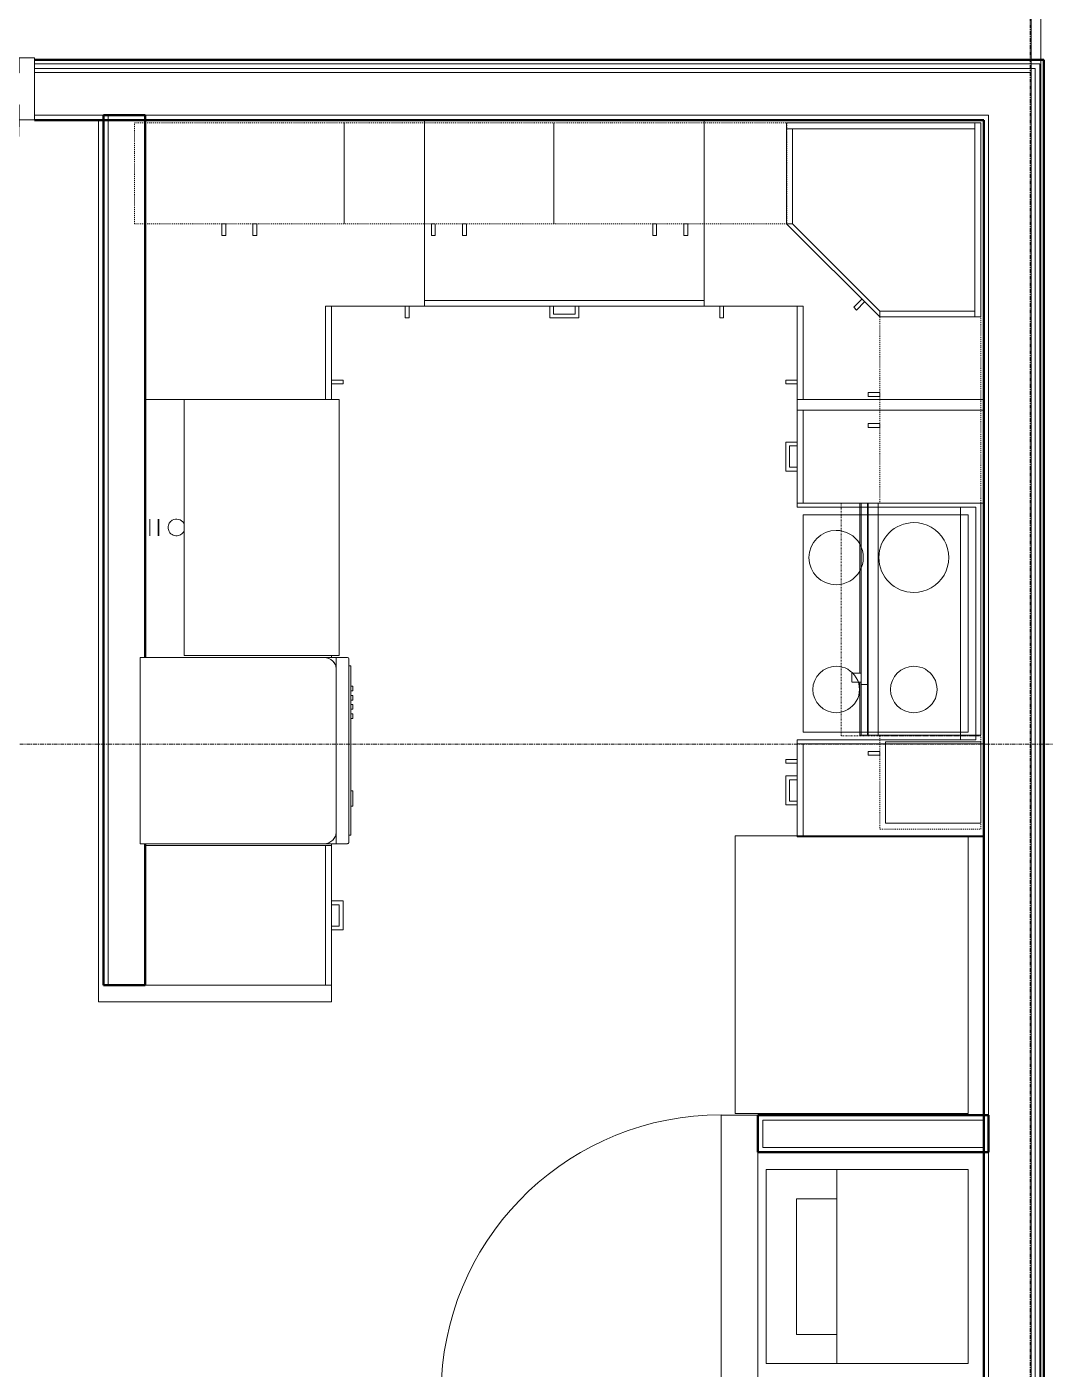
# Model space of a CAD drawing. Header units: inches. Extents: x -4235 to -464, y 9767 to 12359.
# Drawn here: x -3610.5 to -3479.4, y 11201.6 to 11374.6 of the extents above; entities that cross this region are included whole.
import ezdxf

# ---------------------------------------------------------------- set-up
doc = ezdxf.new("R2010")
doc.units = ezdxf.units.IN
doc.header["$MEASUREMENT"] = 0
for name, pattern in [('Dash', [0.25, 0.125, -0.125]), ('Grid Line 1_2_', [0.875, 0.5, -0.125, 0.125, -0.125]), ('Overhead', [0.15625, 0.09375, -0.0625])]:
    doc.linetypes.add(name, pattern=pattern)
for name, color, linetype, lineweight in [('0-1', 7, 'Continuous', 5), ('0-2', 10, 'Continuous', 9), ('A-DOOR-1', 10, 'Continuous', 9), ('A-DOOR-2', 50, 'Continuous', 20), ('A-DOOR-FRAM-2', 50, 'Continuous', 20), ('A-FLOR-3', 192, 'Continuous', 9), ('A-WALL-1', 7, 'Continuous', 50), ('A-WALL-2', 250, 'Continuous', 13), ('A-WALL-3', 10, 'Continuous', 9), ('A-WALL-4', 254, 'Continuous', 9), ('A-WALL-5', 113, 'Continuous', 9), ('I-WALL-1', 7, 'Continuous', 50), ('I-WALL-2', 10, 'Continuous', 9), ('I-WALL-3', 254, 'Continuous', 9), ('P-SANR-FIXT-1', 10, 'Continuous', 9), ('P-SANR-FIXT-2', 254, 'Continuous', 9), ('Q-CASE', 31, 'Continuous', 9), ('Q-CASE-1', 254, 'Continuous', 9), ('Q-CASE-2', 10, 'Continuous', 9), ('Q-CASE-3', 254, 'Dash', 9), ('Q-CASE-4', 10, 'Dash', 9), ('Q-SPCQ-1', 10, 'Continuous', 9), ('Q-SPCQ-2', 91, 'Overhead', 9), ('S-GRID-1', 1, 'Grid Line 1_2_', 9)]:
    doc.layers.add(name, color=color, linetype=linetype, lineweight=lineweight)

# ---------------------------------------------------------------- blocks, each defined once
blk = doc.blocks.new('Stacked Washer and Dryer - 26_x25_ - Private-1372850-BACKGROUND - RCP - 2ND FLOOR')
at = {"layer": 'P-SANR-FIXT-1'}
for p, q in [((26, 12.5), (0, 12.5)), ((0, -12.5), (0, 12.5)), ((16.90625, -12.5), (16.90625, 12.5)), ((26, 12.5), (26, -12.5)), ((22.09375, 8.75), (16.90625, 8.75)), ((22.09375, -8.75), (22.09375, 8.75)), ((16.90625, -8.75), (22.09375, -8.75)), ((0, -12.5), (26, -12.5))]:
    blk.add_line(p, q, dxfattribs=at)
blk = doc.blocks.new('SWING - SINGLE - FLUSH - 36_ x 80_ - OFFSET PIVOT DOOR AT MAGIC PAK AND WASHER_DRYER-3199415-BACKGROUND - RCP - 2ND FLOOR')
at = {"layer": 'A-DOOR-1'}
blk.add_arc((18, -2.37), 36.07, 180, 266.8211, dxfattribs=at)
at = {"layer": 'A-DOOR-2'}
for p, q in [((16, -2.37), (16, -38.39)), ((18, -2.37), (16, -2.37)), ((18, -2.37), (18, -38.39)), ((18, -38.39), (16, -38.39))]:
    blk.add_line(p, q, dxfattribs=at)
blk = doc.blocks.new('Refrigerator_-_Side-by-Side_6047 - 36_ X 30_-345559-BACKGROUND - RCP - 2ND FLOOR')
at = {"layer": 'Q-SPCQ-1'}
for p, q in [((17.87, 14.42), (-17.88, 14.42)), ((-17.88, 14.42), (-17.88, -15.58)), ((17.87, -15.58), (17.87, 14.42)), ((-17.88, -15.58), (17.87, -15.58))]:
    blk.add_line(p, q, dxfattribs=at)
blk = doc.blocks.new('Range - 24_ x 30_-2320547-BACKGROUND - RCP - 2ND FLOOR')
at = {"layer": 'Q-SPCQ-1'}
blk.add_line((0, 22), (30, 22), dxfattribs=at)
for centre, radius, start, end in [((6.5, 16), 4.5, 360, 180), ((23.5, 16), 3, 360, 180), ((6.5, 16), 4.5, 180, 360), ((23.5, 16), 3, 180, 0), ((6.5, 6), 3.5, 360, 180), ((23.5, 6), 3, 360, 180), ((6.5, 6), 3.5, 180, 0), ((23.5, 6), 3, 180, 360)]:
    blk.add_arc(centre, radius, start, end, dxfattribs=at)
blk = doc.blocks.new('Dishwasher_15404 - 34_ counter-547918-BACKGROUND - RCP - 2ND FLOOR')
at = {"layer": 'Q-SPCQ-1'}
for p, q in [((0, 24), (23.68, 24)), ((0, 0), (0, 24)), ((23.68, 24), (25.25, 24)), ((25.25, 24), (26.68, 24)), ((25.25, 24), (25.25, 22.43)), ((26.87, 23.8), (26.87, 0.2)), ((26.87, 22.91), (27.12, 22.91)), ((27.12, 21.39), (27.12, 22.91)), ((25.25, 22.43), (25.25, 1.57)), ((27.12, 20.19), (27.12, 21.39)), ((27.12, 20.28), (27.37, 20.28)), ((27.12, 3.81), (27.12, 20.19)), ((27.12, 19.69), (27.37, 19.69)), ((27.12, 19.1), (27.37, 19.1)), ((27.37, 19.69), (27.37, 20.28)), ((27.37, 18.51), (27.37, 19.1)), ((27.12, 18.51), (27.37, 18.51)), ((27.12, 17.92), (27.37, 17.92)), ((27.12, 17.33), (27.37, 17.33)), ((27.37, 17.33), (27.37, 17.92)), ((27.12, 16.74), (27.37, 16.74)), ((27.12, 16.15), (27.37, 16.15)), ((27.37, 16.15), (27.37, 16.74)), ((27.37, 6.79), (27.12, 6.79)), ((27.37, 5.81), (27.37, 6.79)), ((27.37, 4.82), (27.37, 5.81)), ((27.12, 4.82), (27.37, 4.82)), ((27.12, 2.61), (27.12, 3.81)), ((27.12, 1.09), (27.12, 2.61)), ((23.68, 0), (0, 0)), ((25.25, 1.57), (25.25, 0)), ((26.87, 1.09), (27.12, 1.09)), ((25.25, 0), (23.68, 0)), ((26.68, 0), (25.25, 0))]:
    blk.add_line(p, q, dxfattribs=at)
for centre, radius, start, end in [((23.68, 22.43), 1.57, 360, 90), ((23.68, 22.43), 1.57, 32.077, 42.3359), ((23.68, 22.43), 1.57, 17.8182, 27.5266), ((23.68, 22.43), 1.57, 360, 13.6425), ((26.68, 23.8), 0.197, 360, 90), ((23.68, 1.57), 1.57, 270, 360), ((23.68, 1.57), 1.57, 317.6641, 327.923), ((23.68, 1.57), 1.57, 332.4734, 342.1818), ((23.68, 1.57), 1.57, 346.3575, 360), ((26.68, 0.2), 0.197, 270, 360), ((26.68, 0.2), 0.197, 270, 345)]:
    blk.add_arc(centre, radius, start, end, dxfattribs=at)
blk = doc.blocks.new('308 - 308-2727439-BACKGROUND - RCP - 2ND FLOOR')
at = {"layer": 'Q-CASE'}
for p, q in [((-12, 13.19), (0, 25.19)), ((0, 24.44), (-11.25, 13.19)), ((0, 25.19), (0, 24.44)), ((-11.25, 13.19), (-12, 13.19))]:
    blk.add_line(p, q, dxfattribs=at)
at = {"layer": 'Q-CASE-1'}
for p, q in [((-11.25, 13.19), (0, 24.44)), ((0, 25.19), (12.25, 25.19)), ((0, 24.44), (0, 25.19)), ((0, 24.44), (12.25, 24.44)), ((12.25, 24.44), (0, 24.44)), ((12.25, 25.19), (12.25, 24.44)), ((12.25, 0.94), (12.25, 25.19)), ((12.25, 25.19), (13, 25.19)), ((12.25, 24.44), (12.25, 0.94)), ((-10.76, 16.55), (-11.11, 16.2)), ((-11.11, 16.2), (-10.05, 15.14)), ((-9.7, 15.49), (-10.76, 16.55)), ((-12, 13.19), (-11.25, 13.19)), ((-12, 0.94), (-12, 13.19)), ((-11.25, 0.94), (-11.25, 13.19)), ((-11.25, 13.19), (-11.25, 0.94)), ((-11.25, 0.94), (-12, 0.94)), ((-12, 0.19), (-12, 0.94)), ((-12, 0.94), (13, 0.94)), ((12.25, 0.94), (-11.25, 0.94)), ((13, 0.94), (12.25, 0.94))]:
    blk.add_line(p, q, dxfattribs=at)
at = {"layer": 'Q-CASE-2'}
for p, q in [((13, 25.19), (13, 0.94)), ((13, 0.19), (-12, 0.19)), ((13, 0.94), (13, 0.19))]:
    blk.add_line(p, q, dxfattribs=at)
blk = doc.blocks.new('30quot_MicrowaveVent_11166 - 70cm miele oven-V54-BACKGROUND - RCP - 2ND FLOOR')
at = {"layer": 'Q-CASE-1'}
for p, q in [((-14.2, 0), (-14.2, -13.23)), ((15.68, -0.63), (15.68, 0)), ((-14.2, -13.23), (-14.2, -14.49)), ((-13.7, -13.23), (-14.2, -13.23)), ((15.3, -13.23), (-12.7, -13.23)), ((-14.2, -14.49), (-13.7, -14.49)), ((-13.7, -14.61), (-14.2, -14.61)), ((-14.2, -14.61), (-14.2, -15.39)), ((-14.2, -15.39), (-14.2, -15.6)), ((-14.2, -15.39), (-13.7, -15.39)), ((-12.7, -14.49), (15.3, -14.49)), ((9.18, -14.61), (-12.7, -14.61)), ((-12.7, -15.39), (9.18, -15.39)), ((7.69, -15.39), (7.69, -16.55)), ((8.88, -16.55), (8.88, -15.39)), ((9.18, -14.61), (9.18, -15.39)), ((15.3, -14.61), (9.18, -14.61)), ((9.18, -14.61), (9.18, -15.39)), ((9.18, -15.39), (15.3, -15.39)), ((-14.2, -15.6), (-13.7, -15.6)), ((-12.7, -15.6), (7.69, -15.6)), ((7.69, -16.6), (8.88, -16.6)), ((8.88, -15.6), (15.3, -15.6))]:
    blk.add_line(p, q, dxfattribs=at)
at = {"layer": 'Q-CASE-2'}
for p, q in [((15.68, 0), (-14.2, 0)), ((15.68, -13.23), (15.68, -0.63)), ((-12.7, -13.23), (-13.7, -13.23)), ((15.68, -13.23), (15.3, -13.23)), ((15.68, -14.49), (15.68, -13.23)), ((-13.7, -14.49), (-12.7, -14.49)), ((-12.7, -14.61), (-13.7, -14.61)), ((-13.7, -15.39), (-12.7, -15.39)), ((15.3, -14.49), (15.68, -14.49)), ((15.68, -14.61), (15.3, -14.61)), ((15.3, -15.39), (15.68, -15.39)), ((15.68, -14.61), (15.68, -15.39)), ((15.68, -15.6), (15.68, -15.39)), ((-13.7, -15.6), (-12.7, -15.6)), ((15.3, -15.6), (15.68, -15.6))]:
    blk.add_line(p, q, dxfattribs=at)
blk = doc.blocks.new('300 Series Wall Hung Cabinet_302 - 24_ X 36_-V55-BACKGROUND - RCP - 2ND FLOOR')
at = {"layer": 'Q-CASE-1'}
for p, q in [((-1.76, -13.19), (-2.25, -13.19)), ((-2.25, -13.19), (-2.25, -14.69)), ((-1.76, -14.69), (-1.76, -13.19)), ((2.24, -13.19), (1.75, -13.19)), ((1.75, -13.19), (1.75, -14.69)), ((2.24, -14.69), (2.24, -13.19)), ((-2.25, -14.69), (-1.76, -14.69)), ((1.75, -14.69), (2.24, -14.69))]:
    blk.add_line(p, q, dxfattribs=at)
at = {"layer": 'Q-CASE-3'}
for p, q in [((-12, -0.19), (-12, -13.19)), ((12, -13.19), (12, -0.19)), ((-12, -13.19), (12, -13.19))]:
    blk.add_line(p, q, dxfattribs=at)
at = {"layer": 'Q-CASE-4'}
blk.add_line((12, -0.19), (-12, -0.19), dxfattribs=at)
blk = doc.blocks.new('Single Door 1 Drawer 211 - 211 Base Cabinet Single Door1 Drawer 12_-2709705-BACKGROUND - RCP - 2ND FLOOR')
at = {"layer": 'Q-CASE-2'}
for p, q in [((-7.14, 24), (-7.14, 25.5)), ((-7.14, 25.5), (-3.39, 25.5)), ((-3.89, 25), (-6.64, 25)), ((-6.64, 24), (-6.64, 25)), ((-3.89, 24), (-3.89, 25)), ((-3.39, 25.5), (-3.39, 24)), ((-1.27, 25.5), (-1.76, 25.5)), ((-1.76, 25.5), (-1.76, 24)), ((-1.27, 24), (-1.27, 25.5)), ((-11.26, 24), (0.74, 24)), ((-11.26, 23.25), (-11.26, 24)), ((0.74, 23.25), (-11.26, 23.25)), ((-11.26, 23.25), (-11.26, 0)), ((-7.14, 24), (-6.64, 24)), ((-3.39, 24), (-3.89, 24)), ((-1.76, 24), (-1.27, 24)), ((0.74, 24), (0.74, 23.25)), ((0.74, 0), (0.74, 23.25)), ((-11.26, 0), (0.74, 0))]:
    blk.add_line(p, q, dxfattribs=at)
blk = doc.blocks.new('300 Series Wall Hung Cabinet_302 - 30_ X 36_-V56-BACKGROUND - RCP - 2ND FLOOR')
at = {"layer": 'Q-CASE-1'}
for p, q in [((-1.76, 14.69), (-2.25, 14.69)), ((-2.25, 14.69), (-2.25, 13.19)), ((-1.76, 13.19), (-1.76, 14.69)), ((2.24, 14.69), (1.75, 14.69)), ((1.75, 14.69), (1.75, 13.19)), ((2.24, 13.19), (2.24, 14.69)), ((-2.25, 13.19), (-1.76, 13.19)), ((1.75, 13.19), (2.24, 13.19))]:
    blk.add_line(p, q, dxfattribs=at)
at = {"layer": 'Q-CASE-3'}
for p, q in [((-15, 0.19), (-15, 13.19)), ((-15, 13.19), (15, 13.19)), ((15, 13.19), (15, 0.19))]:
    blk.add_line(p, q, dxfattribs=at)
at = {"layer": 'Q-CASE-4'}
blk.add_line((15, 0.19), (-15, 0.19), dxfattribs=at)
blk = doc.blocks.new('Base Cabinet 4 Drawer 254 - Base Cabinet 4 Drawer 254 12_-2556189-BACKGROUND - RCP - 2ND FLOOR')
at = {"layer": 'Q-CASE-2'}
for p, q in [((-5.26, -23.25), (-5.26, 0)), ((-5.26, 0), (6.74, 0)), ((6.74, 0), (6.74, -23.25)), ((-5.26, -23.25), (-5.26, -24)), ((6.74, -23.25), (-5.26, -23.25)), ((-5.26, -24), (6.74, -24)), ((-0.64, -24), (-1.14, -24)), ((-1.14, -25.5), (-1.14, -24)), ((-0.64, -25), (-0.64, -24)), ((2.11, -25), (2.11, -24)), ((2.11, -24), (2.61, -24)), ((2.61, -24), (2.61, -25.5)), ((6.74, -24), (6.74, -23.25)), ((2.61, -25.5), (-1.14, -25.5)), ((-0.64, -25), (2.11, -25))]:
    blk.add_line(p, q, dxfattribs=at)
blk = doc.blocks.new('Base Cabinet 3 Drawer 230 - Base Cabinet 3 Drawer 230 18_-2554959-BACKGROUND - RCP - 2ND FLOOR')
at = {"layer": 'Q-CASE-2'}
for p, q in [((-8.26, -23.25), (-8.26, 0)), ((-8.26, 0), (9.74, 0)), ((9.74, 0), (9.74, -23.25)), ((-8.26, -23.25), (-8.26, -24)), ((9.74, -23.25), (-8.26, -23.25)), ((-8.26, -24), (9.74, -24)), ((-0.64, -24), (-1.14, -24)), ((-1.14, -25.5), (-1.14, -24)), ((-0.64, -25), (-0.64, -24)), ((2.11, -25), (2.11, -24)), ((2.11, -24), (2.61, -24)), ((2.61, -24), (2.61, -25.5)), ((9.74, -24), (9.74, -23.25)), ((2.61, -25.5), (-1.14, -25.5)), ((-0.64, -25), (2.11, -25))]:
    blk.add_line(p, q, dxfattribs=at)
blk = doc.blocks.new('300 Series Wall Hung Cabinet_302 - 27_ X 36_-V57-BACKGROUND - RCP - 2ND FLOOR')
at = {"layer": 'Q-CASE-1'}
for p, q in [((-1.76, 14.69), (-2.25, 14.69)), ((-2.25, 14.69), (-2.25, 13.19)), ((-1.76, 13.19), (-1.76, 14.69)), ((2.24, 14.69), (1.75, 14.69)), ((1.75, 14.69), (1.75, 13.19)), ((2.24, 13.19), (2.24, 14.69)), ((-2.25, 13.19), (-1.76, 13.19)), ((1.75, 13.19), (2.24, 13.19))]:
    blk.add_line(p, q, dxfattribs=at)
at = {"layer": 'Q-CASE-3'}
for p, q in [((-13.5, 0.19), (-13.5, 13.19)), ((-13.5, 13.19), (12.12, 13.19))]:
    blk.add_line(p, q, dxfattribs=at)
at = {"layer": 'Q-CASE-4'}
for p, q in [((12.12, 13.19), (13.5, 13.19)), ((13.5, 13.19), (13.5, 0.19)), ((12.12, 0.19), (-13.5, 0.19)), ((13.5, 0.19), (12.12, 0.19))]:
    blk.add_line(p, q, dxfattribs=at)
blk = doc.blocks.new('kitchen_faucet_14143 - kitchen_faucet_14143-V58-BACKGROUND - RCP - 2ND FLOOR')
at = {"layer": 'P-SANR-FIXT-2'}
for p, q in [((2.26, 0.77), (2.26, 1.08)), ((2.26, -0.28), (2.26, 0.77)), ((2.34, 1.08), (2.34, -0.94)), ((3.44, 1.05), (3.44, 1.08)), ((3.44, 0.28), (3.44, 1.05)), ((3.44, 0), (3.44, 0.28)), ((3.44, -1.08), (3.44, 0)), ((2.26, -0.94), (2.26, -0.28)), ((2.26, -1.08), (2.26, -0.94)), ((2.34, -0.94), (2.34, -1.08))]:
    blk.add_line(p, q, dxfattribs=at)
at = {"layer": 'P-SANR-FIXT-2', "flags": 128}
blk.add_lwpolyline([(-1, 0.62), (-0.96, 0.61), (-0.92, 0.6)], dxfattribs=at)
at = {"layer": 'P-SANR-FIXT-2'}
for start, end in [(105, 159.9003), (30, 105), (0, 30), (345, 0), (200.0997, 210), (210, 255), (255, 300), (300, 315), (315, 330), (330, 345)]:
    blk.add_arc((0, 0), 1.08, start, end, dxfattribs=at)
blk = doc.blocks.new('Stainless Steel Farmhous Kitchen Sink - Stainless Steel Farmhous Kitchen Sink-2552578-BACKGROUND - RCP - 2ND FLOOR')
at = {"layer": 'P-SANR-FIXT-1'}
for p, q in [((-33, 22.2), (0, 22.2)), ((-33, 2.25), (-33, 22.2)), ((0, 22.2), (0, 2.25)), ((0, 2.25), (-33, 2.25))]:
    blk.add_line(p, q, dxfattribs=at)
blk = doc.blocks.new('300 Series Wall Hung Cabinet_301 - 12_-V71-BACKGROUND - RCP - 2ND FLOOR')
at = {"layer": 'Q-CASE-1'}
for p, q in [((-5.25, -12.44), (-5.25, -0.19)), ((5.25, -0.19), (5.25, -12.44)), ((5.25, -12.44), (-5.25, -12.44)), ((-3.51, -13.19), (-4, -13.19)), ((-4, -13.19), (-4, -14.69)), ((-3.51, -14.69), (-3.51, -13.19)), ((-4, -14.69), (-3.51, -14.69))]:
    blk.add_line(p, q, dxfattribs=at)
at = {"layer": 'Q-CASE-2'}
blk.add_line((-5.25, -0.19), (5.25, -0.19), dxfattribs=at)
at = {"layer": 'Q-CASE-3'}
for p, q in [((-6, -0.19), (-6, -0.81)), ((6, -13.19), (6, -0.19)), ((-5.49, -13.19), (6, -13.19))]:
    blk.add_line(p, q, dxfattribs=at)
at = {"layer": 'Q-CASE-4'}
for p, q in [((6, -0.19), (-6, -0.19)), ((-6, -0.81), (-6, -13.19)), ((-6, -13.19), (-5.49, -13.19))]:
    blk.add_line(p, q, dxfattribs=at)
blk = doc.blocks.new('Base Cabinet Corner 197 - Base Cabinet Corner 197-2565125-BACKGROUND - RCP - 2ND FLOOR')
at = {"layer": 'Q-CASE-2'}
for p, q in [((-23.26, 0), (12.74, 0)), ((-23.26, -36), (-23.26, 0)), ((12.74, 0), (12.74, -24)), ((0.74, -23.25), (0.74, -36)), ((12.74, -23.25), (0.74, -23.25)), ((0.74, -23.25), (0.74, -24)), ((0.74, -24), (0.74, -36)), ((12.74, -24), (0.74, -24)), ((10.73, -24), (10.24, -24)), ((10.24, -24), (10.24, -25.5)), ((10.73, -25.5), (10.73, -24)), ((10.24, -25.5), (10.73, -25.5)), ((2.23, -33.51), (0.73, -33.51)), ((0.73, -33.51), (0.73, -34)), ((0.73, -34), (2.23, -34)), ((2.23, -34), (2.23, -33.51)), ((0.74, -36), (-23.26, -36))]:
    blk.add_line(p, q, dxfattribs=at)
blk = doc.blocks.new('300 Series Wall Hung Cabinet_302 - 27_ X 36_-2605031-BACKGROUND - RCP - 2ND FLOOR')
at = {"layer": 'Q-CASE-1'}
for p, q in [((-1.76, 14.69), (-2.25, 14.69)), ((-2.25, 14.69), (-2.25, 13.19)), ((-1.76, 13.19), (-1.76, 14.69)), ((2.24, 14.69), (1.75, 14.69)), ((1.75, 14.69), (1.75, 13.19)), ((2.24, 13.19), (2.24, 14.69)), ((-2.25, 13.19), (-1.76, 13.19)), ((1.75, 13.19), (2.24, 13.19))]:
    blk.add_line(p, q, dxfattribs=at)
at = {"layer": 'Q-CASE-3'}
for p, q in [((-13.5, 0.19), (-13.5, 13.19)), ((-13.5, 13.19), (13.5, 13.19)), ((13.5, 13.19), (13.5, 0.19))]:
    blk.add_line(p, q, dxfattribs=at)
at = {"layer": 'Q-CASE-4'}
blk.add_line((13.5, 0.19), (-13.5, 0.19), dxfattribs=at)
blk = doc.blocks.new('Base Cabinet 3 Drawer 230 - Base Cabinet 3 Drawer 230 36_-2567957-BACKGROUND - RCP - 2ND FLOOR')
at = {"layer": 'Q-CASE-2'}
for p, q in [((-17.26, -23.25), (-17.26, 0)), ((-17.26, 0), (18.74, 0)), ((18.74, 0), (18.74, -23.25)), ((-17.26, -23.25), (-17.26, -24)), ((18.74, -23.25), (-17.26, -23.25)), ((-17.26, -24), (18.74, -24)), ((-0.64, -24), (-1.14, -24)), ((-1.14, -25.5), (-1.14, -24)), ((-0.64, -25), (-0.64, -24)), ((2.11, -25), (2.11, -24)), ((2.11, -24), (2.61, -24)), ((2.61, -24), (2.61, -25.5)), ((18.74, -24), (18.74, -23.25)), ((2.61, -25.5), (-1.14, -25.5)), ((-0.64, -25), (2.11, -25))]:
    blk.add_line(p, q, dxfattribs=at)
blk = doc.blocks.new('Base Cabinet Corner 197 - Base Cabinet Corner 197-2569781-BACKGROUND - RCP - 2ND FLOOR')
at = {"layer": 'Q-CASE-2'}
for p, q in [((0.74, 36), (-23.26, 36)), ((-23.26, 36), (-23.26, 0)), ((0.74, 23.25), (0.74, 36)), ((0.74, 24), (0.74, 36)), ((0.73, 34), (0.73, 33.51)), ((2.23, 34), (0.73, 34)), ((0.73, 33.51), (2.23, 33.51)), ((2.23, 33.51), (2.23, 34)), ((10.73, 25.5), (10.24, 25.5)), ((10.24, 25.5), (10.24, 24)), ((10.73, 24), (10.73, 25.5)), ((12.74, 24), (0.74, 24)), ((0.74, 23.25), (0.74, 24)), ((12.74, 23.25), (0.74, 23.25)), ((10.24, 24), (10.73, 24)), ((12.74, 0), (12.74, 24)), ((-23.26, 0), (12.74, 0))]:
    blk.add_line(p, q, dxfattribs=at)
blk = doc.blocks.new('Range_Hood_386 - 30_ Wide-V89-BACKGROUND - RCP - 2ND FLOOR')
at = {"layer": 'Q-SPCQ-2'}
for p, q in [((-15, -6), (-15, 12)), ((-15, 12), (15, 12)), ((15, 12), (15, 11.37)), ((15, 11.37), (15, -6)), ((-14.49, -6), (-15, -6)), ((-13.49, -6), (-14.49, -6)), ((14.51, -6), (-13.49, -6)), ((15, -6), (14.51, -6))]:
    blk.add_line(p, q, dxfattribs=at)
blk = doc.blocks.new('CTR - 1st Phase - Unit Layouts_rvt-1-BACKGROUND - RCP - 2ND FLOOR')
at = {"layer": 'A-WALL-1'}
for p, q in [((-3600.67, 11251.11), (-3600.67, 11363.24)), ((-3600.67, 11363.24), (-3595.3, 11363.24)), ((-3595.3, 11363.24), (-3595.3, 11293.36)), ((-3595.3, 11269.36), (-3595.3, 11251.11)), ((-3595.3, 11251.11), (-3600.67, 11251.11)), ((-3516.37, 11233.73), (-3516.37, 11234.36)), ((-3516.37, 11234.36), (-3486.67, 11234.36)), ((-3516.37, 11230.23), (-3516.37, 11233.73)), ((-3486.67, 11234.36), (-3486.67, 11233.73)), ((-3486.67, 11233.73), (-3486.67, 11230.23)), ((-3516.37, 11229.61), (-3516.37, 11230.23)), ((-3486.67, 11229.61), (-3516.37, 11229.61)), ((-3486.67, 11230.23), (-3486.67, 11229.61))]:
    blk.add_line(p, q, dxfattribs=at)
at = {"layer": 'A-WALL-2'}
for p, q in [((-3600.05, 11251.11), (-3600.05, 11363.24)), ((-3515.75, 11233.73), (-3515.75, 11230.23)), ((-3515.75, 11233.73), (-3487.3, 11233.73)), ((-3487.3, 11233.73), (-3487.3, 11230.23)), ((-3515.75, 11230.23), (-3487.3, 11230.23))]:
    blk.add_line(p, q, dxfattribs=at)
at = {"layer": 'A-WALL-3'}
for p, q in [((-3600.67, 11363.24), (-3595.3, 11363.24)), ((-3600.67, 11362.61), (-3600.67, 11363.24)), ((-3595.3, 11363.24), (-3595.3, 11362.61)), ((-3521.12, 11234.36), (-3521.12, 11198.45)), ((-3521.12, 11234.36), (-3516.37, 11234.36)), ((-3516.37, 11198.45), (-3516.37, 11229.61))]:
    blk.add_line(p, q, dxfattribs=at)
at = {"layer": 'A-WALL-4'}
for p, q in [((-3600.67, 11251.11), (-3600.67, 11362.61)), ((-3595.3, 11362.61), (-3595.3, 11293.36)), ((-3595.3, 11269.36), (-3595.3, 11251.11)), ((-3600.67, 11251.11), (-3595.3, 11251.11)), ((-3516.37, 11229.61), (-3516.37, 11234.36))]:
    blk.add_line(p, q, dxfattribs=at)
at = {"layer": 'A-WALL-5'}
for p, q in [((-3601.3, 11362.61), (-3601.3, 11248.99)), ((-3600.67, 11362.61), (-3601.3, 11362.61)), ((-3601.3, 11362.61), (-3600.67, 11362.61)), ((-3601.3, 11248.99), (-3601.3, 11362.61)), ((-3595.3, 11362.61), (-3600.67, 11362.61)), ((-3600.67, 11362.61), (-3595.3, 11362.61)), ((-3487.3, 11362.61), (-3595.3, 11362.61)), ((-3595.3, 11362.61), (-3487.3, 11362.61)), ((-3487.3, 11270.36), (-3487.3, 11362.61)), ((-3487.3, 11362.61), (-3487.3, 11270.36)), ((-3571.3, 11329.11), (-3571.3, 11338.61)), ((-3571.3, 11338.61), (-3561.79, 11338.61)), ((-3561.79, 11338.61), (-3571.3, 11338.61)), ((-3571.3, 11338.61), (-3571.3, 11329.11)), ((-3561.3, 11338.61), (-3543.17, 11338.61)), ((-3543.17, 11338.61), (-3561.3, 11338.61)), ((-3543.17, 11338.61), (-3542.67, 11338.61)), ((-3542.67, 11338.61), (-3539.92, 11338.61)), ((-3539.92, 11338.61), (-3542.67, 11338.61)), ((-3539.92, 11338.61), (-3539.42, 11338.61)), ((-3539.42, 11338.61), (-3521.3, 11338.61)), ((-3521.3, 11338.61), (-3539.42, 11338.61)), ((-3520.81, 11338.61), (-3511.3, 11338.61)), ((-3511.3, 11338.61), (-3520.81, 11338.61)), ((-3511.3, 11338.61), (-3511.3, 11329.11)), ((-3511.3, 11338.61), (-3511.3, 11329.11)), ((-3571.3, 11328.63), (-3571.3, 11329.11)), ((-3571.3, 11326.61), (-3571.3, 11328.63)), ((-3571.3, 11328.63), (-3571.3, 11326.61)), ((-3511.3, 11329.11), (-3511.3, 11328.63)), ((-3511.3, 11328.63), (-3511.3, 11326.61)), ((-3511.3, 11328.63), (-3511.3, 11326.61)), ((-3511.3, 11326.61), (-3511.3, 11325.24)), ((-3511.3, 11326.61), (-3511.3, 11325.24)), ((-3511.3, 11325.24), (-3511.3, 11321.11)), ((-3511.3, 11325.24), (-3511.3, 11321.11)), ((-3511.3, 11321.11), (-3511.3, 11320.62)), ((-3511.3, 11321.11), (-3511.3, 11320.62)), ((-3511.3, 11320.62), (-3511.3, 11317.86)), ((-3511.3, 11320.62), (-3511.3, 11317.86)), ((-3511.3, 11317.86), (-3511.3, 11317.36)), ((-3511.3, 11317.86), (-3511.3, 11317.36)), ((-3511.3, 11317.36), (-3511.3, 11312.73)), ((-3511.3, 11317.36), (-3511.3, 11312.73)), ((-3511.3, 11312.73), (-3488.3, 11312.73)), ((-3511.3, 11312.73), (-3488.3, 11312.73)), ((-3488.3, 11312.73), (-3488.3, 11282.73)), ((-3488.3, 11312.73), (-3488.3, 11282.73)), ((-3510.55, 11283.73), (-3510.55, 11311.73)), ((-3510.55, 11311.73), (-3489.3, 11311.73)), ((-3510.55, 11311.73), (-3510.55, 11283.73)), ((-3489.3, 11311.73), (-3510.55, 11311.73)), ((-3489.3, 11311.73), (-3489.3, 11283.73)), ((-3489.3, 11283.73), (-3489.3, 11311.73)), ((-3571.3, 11293.36), (-3571.3, 11293.61)), ((-3571.3, 11293.61), (-3571.3, 11293.36)), ((-3489.3, 11283.73), (-3510.55, 11283.73)), ((-3510.55, 11283.73), (-3489.3, 11283.73)), ((-3488.3, 11282.73), (-3511.3, 11282.73)), ((-3511.3, 11282.73), (-3511.3, 11280.22)), ((-3511.3, 11282.73), (-3511.3, 11280.22)), ((-3488.3, 11282.73), (-3511.3, 11282.73)), ((-3511.3, 11280.22), (-3511.3, 11279.73)), ((-3511.3, 11279.73), (-3511.3, 11278.11)), ((-3511.3, 11279.73), (-3511.3, 11278.11)), ((-3511.3, 11278.11), (-3511.3, 11277.61)), ((-3511.3, 11277.61), (-3511.3, 11274.86)), ((-3511.3, 11277.61), (-3511.3, 11274.86)), ((-3511.3, 11274.86), (-3511.3, 11274.38)), ((-3511.3, 11274.36), (-3511.3, 11270.36)), ((-3511.3, 11274.36), (-3511.3, 11270.36)), ((-3571.3, 11261.99), (-3571.3, 11269.36)), ((-3571.3, 11269.36), (-3571.3, 11261.99)), ((-3489.3, 11270.36), (-3487.3, 11270.36)), ((-3487.3, 11270.36), (-3489.3, 11270.36)), ((-3571.3, 11261.49), (-3571.3, 11261.99)), ((-3571.3, 11258.74), (-3571.3, 11261.49)), ((-3571.3, 11261.49), (-3571.3, 11258.74)), ((-3571.3, 11258.24), (-3571.3, 11258.74)), ((-3571.3, 11248.99), (-3571.3, 11258.24)), ((-3571.3, 11258.24), (-3571.3, 11248.99)), ((-3601.3, 11248.99), (-3571.3, 11248.99)), ((-3571.3, 11248.99), (-3601.3, 11248.99))]:
    blk.add_line(p, q, dxfattribs=at)
at = {"layer": '0-2'}
for name, p, rotation in [('Base Cabinet Corner 197 - Base Cabinet Corner 197-2569781-BACKGROUND - RCP - 2ND FLOOR', (-3595.3, 11339.35), 269.9999999999879), ('Base Cabinet Corner 197 - Base Cabinet Corner 197-2565125-BACKGROUND - RCP - 2ND FLOOR', (-3487.3, 11339.35), 270.000000000012), ('300 Series Wall Hung Cabinet_302 - 27_ X 36_-V57-BACKGROUND - RCP - 2ND FLOOR', (-3583.17, 11362.43), 180), ('300 Series Wall Hung Cabinet_302 - 27_ X 36_-2605031-BACKGROUND - RCP - 2ND FLOOR', (-3556.17, 11362.43), 180), ('300 Series Wall Hung Cabinet_302 - 30_ X 36_-V56-BACKGROUND - RCP - 2ND FLOOR', (-3527.67, 11362.43), 180), ('308 - 308-2727439-BACKGROUND - RCP - 2ND FLOOR', (-3487.49, 11349.24), 90.00000000001026), ('300 Series Wall Hung Cabinet_302 - 24_ X 36_-V55-BACKGROUND - RCP - 2ND FLOOR', (-3487.49, 11325.24), 270.0000000000103), ('Stainless Steel Farmhous Kitchen Sink - Stainless Steel Farmhous Kitchen Sink-2552578-BACKGROUND - RCP - 2ND FLOOR', (-3592.5, 11293.61), 270.0000000000074), ('Base Cabinet 4 Drawer 254 - Base Cabinet 4 Drawer 254 12_-2556189-BACKGROUND - RCP - 2ND FLOOR', (-3487.3, 11319.98), 270.000000000012), ('Range - 24_ x 30_-2320547-BACKGROUND - RCP - 2ND FLOOR', (-3512.3, 11312.73), 269.9999999999951), ('Range_Hood_386 - 30_ Wide-V89-BACKGROUND - RCP - 2ND FLOOR', (-3499.67, 11298.24), 269.9999999999975), ('30quot_MicrowaveVent_11166 - 70cm miele oven-V54-BACKGROUND - RCP - 2ND FLOOR', (-3487.67, 11299.04), 270.0000000000115), ('kitchen_faucet_14143 - kitchen_faucet_14143-V58-BACKGROUND - RCP - 2ND FLOOR', (-3591.26, 11310.11), 180), ('300 Series Wall Hung Cabinet_301 - 12_-V71-BACKGROUND - RCP - 2ND FLOOR', (-3487.49, 11277.24), 270.0000000000103), ('Single Door 1 Drawer 211 - 211 Base Cabinet Single Door1 Drawer 12_-2709705-BACKGROUND - RCP - 2ND FLOOR', (-3487.3, 11281.49), 90.0000000000107), ('Base Cabinet 3 Drawer 230 - Base Cabinet 3 Drawer 230 18_-2554959-BACKGROUND - RCP - 2ND FLOOR', (-3595.3, 11259.38), 90.00000000001064), ('Refrigerator_-_Side-by-Side_6047 - 36_ X 30_-345559-BACKGROUND - RCP - 2ND FLOOR', (-3503.72, 11252.48), 270.0000000000252), ('SWING - SINGLE - FLUSH - 36_ x 80_ - OFFSET PIVOT DOOR AT MAGIC PAK AND WASHER_DRYER-3199415-BACKGROUND - RCP - 2ND FLOOR', (-3518.75, 11216.36), 270), ('Stacked Washer and Dryer - 26_x25_ - Private-1372850-BACKGROUND - RCP - 2ND FLOOR', (-3489.32, 11214.86), 180)]:
    blk.add_blockref(name, p, dxfattribs=dict(at, rotation=rotation))
for name, p in [('Base Cabinet 3 Drawer 230 - Base Cabinet 3 Drawer 230 36_-2567957-BACKGROUND - RCP - 2ND FLOOR', (-3542.04, 11362.61)), ('Dishwasher_15404 - 34_ counter-547918-BACKGROUND - RCP - 2ND FLOOR', (-3595.92, 11269.36))]:
    blk.add_blockref(name, p, dxfattribs=at)
blk = doc.blocks.new('HOLLOW METAL - UNIT DOOR-2191978-BACKGROUND - RCP - 2ND FLOOR')
at = {"layer": 'A-DOOR-1'}
blk.add_arc((18, 4.125), 36, 90, 180, dxfattribs=at)
at = {"layer": 'A-DOOR-2'}
for p, q in [((18, 40.125), (16.25, 40.125)), ((16.25, 40.125), (16.25, 4.125)), ((18, 4.125), (18, 40.125)), ((16.25, 4.125), (18, 4.125))]:
    blk.add_line(p, q, dxfattribs=at)
at = {"layer": 'A-DOOR-FRAM-2'}
for p, q in [((-18, 4.125), (-20, 4.125)), ((-20, 4.125), (-20, -3.875)), ((-18, 2.1875), (-18, 4.125)), ((18, 4.125), (18, 2.1875)), ((20, 4.125), (18, 4.125)), ((20, -3.875), (20, 4.125)), ((-17.375, 2.1875), (-18, 2.1875)), ((-17.375, -1.9375), (-17.375, 2.1875)), ((18, 2.1875), (17.375, 2.1875)), ((17.375, 2.1875), (17.375, -1.9375)), ((-18, -3.875), (-18, -1.9375)), ((-18, -1.9375), (-17.375, -1.9375)), ((17.375, -1.9375), (18, -1.9375)), ((18, -1.9375), (18, -3.875)), ((-20, -3.875), (-18, -3.875)), ((18, -3.875), (20, -3.875))]:
    blk.add_line(p, q, dxfattribs=at)
blk = doc.blocks.new('CTR - 1st Phase - Common Walls_rvt-1-BACKGROUND - RCP - 2ND FLOOR')
at = {"layer": 'A-WALL-2'}
for p, q in [((-3609.52, 11369.86), (-3480.05, 11369.86)), ((-3480.05, 11369.24), (-3480.05, 11369.86)), ((-3609.52, 11369.24), (-3480.67, 11369.24)), ((-3609.52, 11368.74), (-3481.17, 11368.74)), ((-3481.17, 11363.24), (-3481.17, 11368.74)), ((-3480.67, 11368.74), (-3480.67, 11369.24)), ((-3480.67, 11362.61), (-3480.67, 11368.74)), ((-3480.05, 11362.61), (-3480.05, 11369.24)), ((-3609.52, 11363.24), (-3486.67, 11363.24)), ((-3486.67, 11362.61), (-3486.67, 11363.24)), ((-3486.67, 11362.61), (-3486.67, 11129.81)), ((-3481.17, 11362.61), (-3481.17, 11363.24)), ((-3481.17, 11362.61), (-3481.17, 11033.56)), ((-3480.67, 11362.61), (-3480.67, 11033.56)), ((-3480.05, 11362.61), (-3480.05, 11033.56))]:
    blk.add_line(p, q, dxfattribs=at)
at = {"layer": 'I-WALL-1'}
for p, q in [((-3609.52, 11370.36), (-3479.55, 11370.36)), ((-3479.55, 11370.36), (-3479.55, 11369.86)), ((-3479.55, 11369.86), (-3479.55, 11362.61)), ((-3487.3, 11362.61), (-3609.52, 11362.61)), ((-3487.3, 11130.44), (-3487.3, 11362.61)), ((-3479.55, 11362.61), (-3479.55, 11033.56))]:
    blk.add_line(p, q, dxfattribs=at)
at = {"layer": 'I-WALL-2'}
blk.add_line((-3609.52, 11370.36), (-3609.52, 11362.61), dxfattribs=at)
at = {"layer": 'I-WALL-3'}
for p, q in [((-3481.17, 11370.36), (-3479.55, 11370.36)), ((-3479.55, 11362.61), (-3479.55, 11370.36)), ((-3479.55, 11362.61), (-3479.55, 11033.56))]:
    blk.add_line(p, q, dxfattribs=at)
at = {"layer": '0-2', "rotation": 180}
blk.add_blockref('HOLLOW METAL - UNIT DOOR-2191978-BACKGROUND - RCP - 2ND FLOOR', (-3629.52, 11366.74), dxfattribs=at)

msp = doc.modelspace()

# ---------------------------------------------------------------- linework, layer by layer
at = {"layer": 'A-FLOR-3'}
for p, q in [((-3481.17, 11434.99), (-3481.17, 11369.87)), ((-3479.92, 11026.52), (-3479.92, 11434.99)), ((-3481.17, 11369.86), (-3481.17, 11369.24)), ((-3481.17, 11369.24), (-3481.17, 11027.44))]:
    msp.add_line(p, q, dxfattribs=at)
at = {"layer": 'S-GRID-1'}
for p, q in [((-3481.32, 9836.18), (-3481.32, 12309.48)), ((-464.45, 11282.19), (-4185.7, 11282.19))]:
    msp.add_line(p, q, dxfattribs=at)

# ---------------------------------------------------------------- block references
at = {"layer": '0-1'}
for name in ['CTR - 1st Phase - Unit Layouts_rvt-1-BACKGROUND - RCP - 2ND FLOOR', 'CTR - 1st Phase - Common Walls_rvt-1-BACKGROUND - RCP - 2ND FLOOR']:
    msp.add_blockref(name, (0, 0), dxfattribs=at)

doc.saveas('drawing.dxf')
